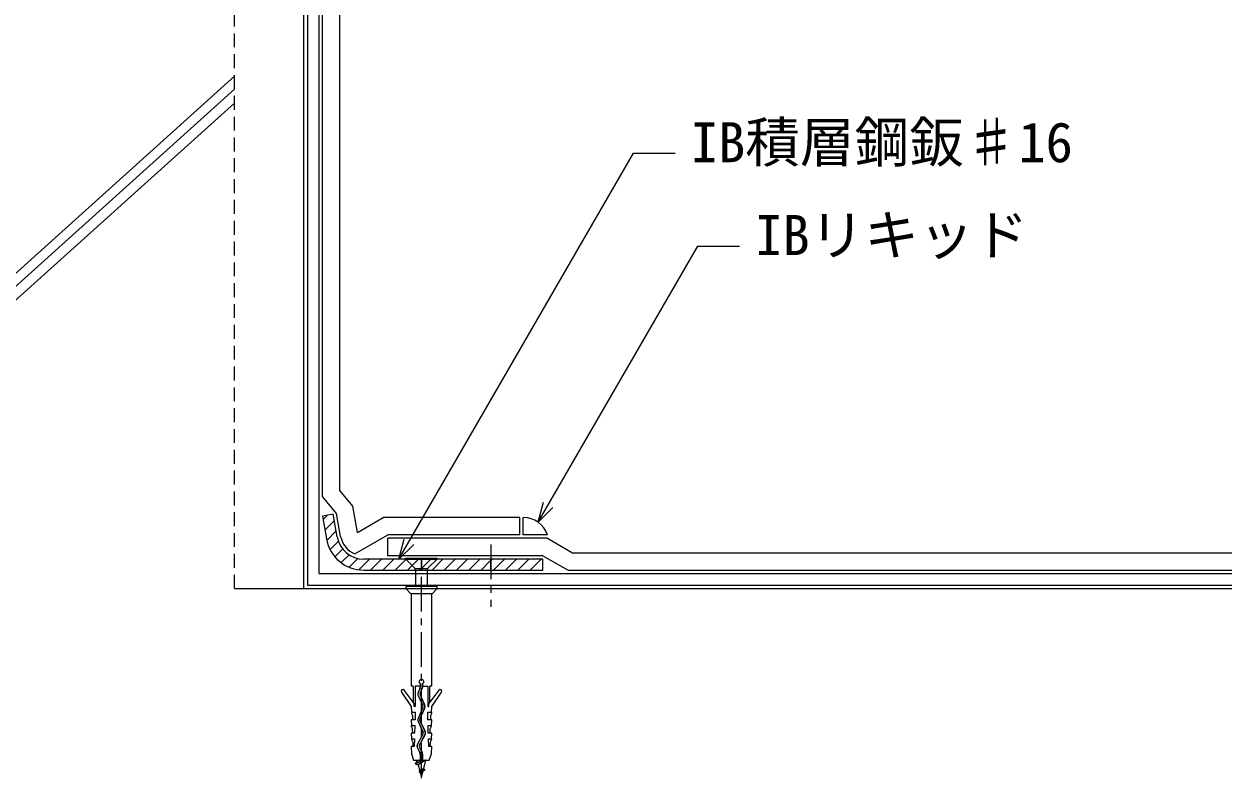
# Model space of a CAD drawing. Units: millimetres, scale not verified. Extents: x -840 to 840, y -594 to 594.
# Drawn here: x -240 to 105.7, y -337.5 to -120.2 of the extents above; entities that cross this region are included whole.
import ezdxf
from ezdxf.enums import TextEntityAlignment as Align

# ---------------------------------------------------------------- set-up
doc = ezdxf.new("R2010")
doc.units = ezdxf.units.MM
doc.header["$LTSCALE"] = 2
doc.linetypes.add('CHAIN1', pattern=[8, 5, -1, 1, -1])
doc.linetypes.add('DASHED2', pattern=[3, 2, -1])
for name, color, linetype, lineweight in [('0-0_寸法線', 7, 'Continuous', 5), ('0-1_文字', 5, 'Continuous', 5), ('0-8_躯体', 7, 'Continuous', 5), ('0-A_中心線', 2, 'CHAIN1', 5), ('0-B_部材(積層鋼板)', 4, 'Continuous', 5), ('0-C_部材(ﾋﾞｽ類)', 7, 'Continuous', 5), ('0-E_IBｼｰﾄ', 7, 'Continuous', 5), ('0-F_IBリキッド', 7, 'Continuous', 5), ('1-0_緩衝フォーム', 7, 'Continuous', 5)]:
    doc.layers.add(name, color=color, linetype=linetype, lineweight=lineweight)
doc.styles.add('ＭＳ ゴシック', font='')
doc.styles.get('ＭＳ ゴシック').set_extended_font_data('MS Gothic')

msp = doc.modelspace()

# ---------------------------------------------------------------- linework, layer by layer
at = {"layer": '0-0_寸法線', "linetype": 'DASHED2'}
msp.add_line((-179.365, -282.936), (-179.365, 96.295), dxfattribs=at)
at = {"layer": '0-0_寸法線'}
for p, q in [((-131.983, -274.436), (-64.45, -157.464)), ((-64.45, -157.464), (-52.45, -157.464)), ((-91.85, -263.814), (-45.893, -184.213)), ((-45.893, -184.213), (-33.893, -184.213))]:
    msp.add_line(p, q, dxfattribs=at)
for points in [[(-87.608, -259.572), (-91.85, -263.814), (-90.297, -258.019)], [(-127.74, -270.193), (-131.983, -274.436), (-130.43, -268.64)]]:
    msp.add_lwpolyline(points, dxfattribs=at)
at = {"layer": '0-8_躯体'}
for p, q in [((-159.365, -282.936), (-159.365, 84.748)), ((-299.365, -243.303), (-179.365, -135.291)), ((-299.365, -247.129), (-179.365, -139.052)), ((-299.365, -251.032), (-179.365, -143.064)), ((-179.365, -282.936), (440.635, -282.936))]:
    msp.add_line(p, q, dxfattribs=at)
at = {"layer": '0-A_中心線'}
for p, q in [((-105.491, -270.187), (-105.491, -288.187)), ((-125.491, -337.504), (-125.491, -273.606))]:
    msp.add_line(p, q, dxfattribs=at)
at = {"layer": '0-B_部材(積層鋼板)'}
for p, q in [((-153.856, -263.04), (-152.611, -261.795)), ((-153.326, -266.046), (-150.593, -263.312)), ((-152.763, -269.018), (-150.063, -266.318)), ((-151.83, -271.621), (-149.44, -269.231)), ((-150.437, -273.764), (-148.182, -271.508)), ((-148.585, -275.447), (-146.32, -273.182)), ((-146.332, -276.73), (-143.829, -274.226)), ((-143.547, -277.48), (-140.503, -274.436)), ((-140.134, -277.603), (-136.968, -274.436)), ((-136.599, -277.603), (-133.432, -274.436)), ((-133.063, -277.603), (-129.896, -274.436)), ((-129.528, -277.603), (-126.361, -274.436)), ((-122.457, -277.603), (-119.29, -274.436)), ((-118.921, -277.603), (-115.754, -274.436)), ((-115.385, -277.603), (-112.219, -274.436)), ((-111.85, -277.603), (-108.683, -274.436)), ((-104.779, -277.603), (-101.612, -274.436)), ((-101.243, -277.603), (-98.077, -274.436)), ((-97.708, -277.603), (-94.541, -274.436)), ((-94.172, -277.603), (-91.006, -274.436)), ((-90.637, -277.603), (-90.491, -277.457))]:
    msp.add_line(p, q, dxfattribs=at)
for points in [[(-149.758, -268.045), (-150.913, -261.495), (-154.031, -262.045), (-152.877, -268.595)], [(-125.491, -277.603), (-125.491, -274.436), (-142.142, -274.436)], [(-142.142, -277.603), (-125.491, -277.603), (-105.491, -277.603), (-105.491, -274.436), (-125.491, -274.436), (-125.491, -277.603)], [(-125.992, -277.603), (-125.491, -277.102), (-122.825, -274.436)], [(-108.314, -277.603), (-105.491, -274.779), (-105.148, -274.436)]]:
    msp.add_lwpolyline(points, dxfattribs=at)
at = {"layer": '0-B_部材(積層鋼板)', "color": 7}
for points in [[(-149.758, -268.045), (-150.913, -261.495), (-154.031, -262.045), (-152.877, -268.595)], [(-142.142, -277.603), (-90.491, -277.603), (-90.491, -274.436), (-142.142, -274.436)]]:
    msp.add_lwpolyline(points, dxfattribs=at)
at = {"layer": '0-B_部材(積層鋼板)'}
msp.add_lwpolyline([(-90.491, -277.603), (-90.491, -274.436), (-105.491, -274.436), (-105.491, -277.603)], close=True, dxfattribs=at)
for radius in [10.9, 7.733]:
    msp.add_arc((-142.142, -266.703), radius, 190, 270, dxfattribs=at)
at = {"layer": '0-B_部材(積層鋼板)', "color": 7}
for radius in [10.9, 7.733]:
    msp.add_arc((-142.142, -266.703), radius, 190, 270, dxfattribs=at)
at = {"layer": '0-C_部材(ﾋﾞｽ類)'}
for p, q in [((-129.991, -274.436), (-120.991, -274.436)), ((-123.821, -277.266), (-127.161, -277.266)), ((-127.161, -282.334), (-127.161, -277.68)), ((-123.821, -277.68), (-123.821, -282.334)), ((-129.988, -282.936), (-120.994, -282.936)), ((-122.491, -284.451), (-128.491, -284.451)), ((-125.84, -310.363), (-125.84, -311.154)), ((-125.806, -310.344), (-125.806, -311.154)), ((-125.176, -311.154), (-125.176, -310.344)), ((-125.143, -311.154), (-125.143, -310.363)), ((-125.906, -311.465), (-126.475, -312.889)), ((-126.451, -313.756), (-125.103, -316.663)), ((-125.863, -311.45), (-126.444, -312.9)), ((-126.421, -313.742), (-125.073, -316.649)), ((-125.859, -313.135), (-125.288, -311.707)), ((-124.587, -316.418), (-125.854, -313.465)), ((-125.828, -313.147), (-125.247, -311.696)), ((-124.556, -316.404), (-125.824, -313.452)), ((-127.671, -315.939), (-127.869, -315.68)), ((-125.097, -317.122), (-126.465, -320.321)), ((-125.066, -317.135), (-126.434, -320.334)), ((-125.954, -320.541), (-124.583, -317.375)), ((-125.924, -320.554), (-124.553, -317.388)), ((-123.311, -315.939), (-123.114, -315.68)), ((-126.457, -321.2), (-125.078, -324.265)), ((-126.426, -321.187), (-125.048, -324.251)), ((-124.5, -323.943), (-125.948, -320.929)), ((-124.466, -323.936), (-125.918, -320.915)), ((-125.115, -324.834), (-126.662, -327.757)), ((-125.086, -324.851), (-126.633, -327.772)), ((-126.08, -328.05), (-124.493, -325.081)), ((-126.051, -328.065), (-124.464, -325.097)), ((-126.662, -328.907), (-125.936, -330.274)), ((-126.633, -328.891), (-125.907, -330.258)), ((-125.346, -329.942), (-126.073, -328.625)), ((-125.317, -329.926), (-126.044, -328.608)), ((-125.814, -330.632), (-125.847, -330.632)), ((-125.847, -330.632), (-125.828, -332.334)), ((-125.135, -330.632), (-125.168, -330.632)), ((-125.155, -332.334), (-125.135, -330.632)), ((-124.318, -332.334), (-127.329, -333.385)), ((-124.604, -332.334), (-127.329, -333.285)), ((-126.784, -332.334), (-126.698, -332.655)), ((-124.198, -332.334), (-126.408, -333.739)), ((-124.543, -335.111), (-126.183, -335.682)), ((-124.543, -335.211), (-126.183, -335.782)), ((-124.858, -334.796), (-125.95, -335.449)), ((-125.018, -335.393), (-125.823, -335.92))]:
    msp.add_line(p, q, dxfattribs=at)
for points in [[(-127.454, -276.973), (-129.991, -274.436), (-129.991, -274.136), (-120.991, -274.136), (-120.991, -274.436), (-123.528, -276.973)], [(-122.451, -284.392), (-120.994, -282.936), (-120.994, -282.334), (-129.988, -282.334), (-129.988, -282.936), (-128.532, -284.392)], [(-128.473, -284.534), (-128.473, -310.871), (-128.455, -310.871), (-128.384, -310.907), (-128.313, -310.907), (-128.242, -310.942), (-128.034, -310.989)], [(-122.949, -310.989), (-122.74, -310.942), (-122.669, -310.907), (-122.598, -310.907), (-122.527, -310.871), (-122.509, -310.871), (-122.509, -284.534)], [(-125.84, -311.083), (-127.335, -311.083), (-127.335, -316.945), (-127.602, -316.945), (-127.602, -316.192)], [(-125.143, -311.083), (-123.647, -311.083), (-123.647, -316.945), (-123.38, -316.945), (-123.38, -316.192)], [(-131.239, -312.748), (-128.491, -316.945), (-128.402, -318.545), (-127.336, -318.545), (-127.336, -320.767), (-128.491, -320.767), (-128.402, -322.385), (-127.389, -322.385), (-127.46, -324.59), (-128.491, -324.59), (-128.402, -326.207), (-127.531, -326.207), (-127.602, -328.43), (-128.491, -328.43), (-128.383, -330.57), (-127.741, -332.334), (-123.241, -332.334), (-122.599, -330.57), (-122.491, -328.43), (-123.38, -328.43), (-123.451, -326.207), (-122.58, -326.207), (-122.491, -324.59), (-123.522, -324.59), (-123.593, -322.385), (-122.58, -322.385), (-122.491, -320.767), (-123.647, -320.767), (-123.647, -318.545), (-122.58, -318.545), (-122.491, -316.945), (-119.743, -312.748)], [(-127.869, -311.191), (-127.869, -315.68), (-130.517, -312.215)], [(-120.466, -312.215), (-123.114, -315.68), (-123.114, -311.191)], [(-128.402, -318.545), (-128.402, -318.794), (-128.1, -319.559), (-128.065, -320.767)], [(-122.58, -318.545), (-122.58, -318.794), (-122.882, -319.559), (-122.918, -320.767)], [(-128.011, -324.59), (-128.029, -323.381), (-128.402, -322.581), (-128.402, -322.385)], [(-122.971, -324.59), (-122.953, -323.381), (-122.58, -322.581), (-122.58, -322.385)], [(-128.402, -326.207), (-128.402, -326.385), (-127.958, -327.221), (-127.94, -328.43)], [(-122.58, -326.207), (-122.58, -326.385), (-123.025, -327.221), (-123.042, -328.43)], [(-125.814, -332.334), (-125.814, -331.357), (-125.168, -331.357), (-125.168, -332.334)], [(-126.277, -332.334), (-126.698, -332.655), (-127.329, -333.285), (-127.329, -333.385), (-126.408, -333.739), (-125.95, -335.449), (-126.183, -335.682), (-126.183, -335.782), (-125.823, -335.92), (-125.491, -337.16), (-125.018, -335.393), (-124.543, -335.211), (-124.543, -335.111), (-124.858, -334.796), (-124.198, -332.334)]]:
    msp.add_lwpolyline(points, dxfattribs=at)
for centre, radius, start, end in [((-128.161, -277.68), 1, 0, 45), ((-122.821, -277.68), 1, 135, 180), ((-128.673, -284.534), 0.2, 0, 45), ((-122.309, -284.534), 0.2, 135, 180), ((-128.075, -311.191), 0.207, 0, 78.37519), ((-125.491, -309.775), 0.683, 300.64443, 239.35557), ((-125.491, -309.775), 0.65, 298.99242, 241.00758), ((-122.907, -311.191), 0.207, 101.62481, 180), ((-130.873, -312.487), 0.449, 37.38183, 215.39037), ((-125.458, -313.295), 1.095, 158.2146, 204.87271), ((-125.458, -313.295), 1.062, 158.17187, 204.87271), ((-126.603, -311.154), 0.763, 335.97512, 0), ((-125.458, -313.295), 0.431, 158.20137, 203.23665), ((-126.603, -311.154), 0.796, 338.19323, 0), ((-125.458, -313.295), 0.398, 158.19323, 203.23665), ((-126.603, -311.154), 1.427, 337.19074, 0), ((-126.603, -311.154), 1.46, 338.19323, 0), ((-120.109, -312.487), 0.449, 324.60963, 142.61817), ((-128.102, -316.192), 0.5, 0, 30.42714), ((-125.615, -316.9), 0.564, 336.84042, 24.87271), ((-125.615, -316.9), 0.597, 336.84042, 24.87271), ((-125.679, -316.9), 1.194, 336.58818, 23.8287), ((-125.679, -316.9), 1.228, 336.58818, 23.8287), ((-122.88, -316.192), 0.5, 149.57286, 180), ((-125.458, -320.751), 1.095, 156.84042, 204.22194), ((-125.458, -320.751), 1.062, 156.84042, 204.22194), ((-125.529, -320.728), 0.465, 156.27812, 205.66734), ((-125.529, -320.728), 0.431, 156.27812, 205.66734), ((-125.582, -324.518), 0.564, 325.90086, 26.66039), ((-125.582, -324.518), 0.597, 326.07565, 26.59167), ((-125.547, -324.518), 1.194, 331.85925, 28.78795), ((-125.547, -324.518), 1.228, 331.85949, 28.27499), ((-125.578, -328.331), 1.228, 152.09899, 207.95156), ((-125.578, -328.331), 1.194, 152.09899, 207.95156), ((-125.553, -328.331), 0.597, 151.87656, 209.41932), ((-125.553, -328.331), 0.564, 151.87656, 209.43109), ((-126.611, -330.632), 0.763, 0, 27.95156), ((-126.611, -330.632), 0.796, 0, 27.95156), ((-126.595, -330.632), 1.427, 0, 28.91197), ((-126.595, -330.632), 1.46, 0, 28.91198)]:
    msp.add_arc(centre, radius, start, end, dxfattribs=at)
at = {"layer": '0-E_IBｼｰﾄ'}
for p, q in [((-154.031, -256.432), (-154.031, 29.628)), ((-149.031, -254.612), (-149.031, 28.288)), ((-145.237, -259.134), (-149.031, -254.612)), ((-149.928, -261.322), (-154.031, -256.432)), ((-143.899, -266.718), (-145.237, -259.134)), ((-148.773, -267.872), (-149.928, -261.322)), ((-143.899, -266.718), (-136.482, -262.436)), ((-144.677, -272.941), (-135.142, -267.436)), ((-97.151, -267.436), (-135.142, -267.436)), ((-89.151, -268.436), (-135.142, -268.436)), ((-135.142, -273.436), (-135.142, -268.436)), ((-89.151, -268.436), (-81.935, -272.603)), ((-81.935, -272.603), (440.635, -272.603)), ((-90.491, -273.436), (-135.142, -273.436)), ((-90.491, -273.436), (-83.274, -277.603)), ((-83.274, -277.603), (440.635, -277.603))]:
    msp.add_line(p, q, dxfattribs=at)
msp.add_lwpolyline([(-97.151, -267.436), (-97.151, -262.436), (-136.482, -262.436)], dxfattribs=at)
msp.add_arc((-142.142, -266.703), 6.733, 190, 247.88812, dxfattribs=at)
at = {"layer": '0-F_IBリキッド'}
for p, q in [((-96.151, -267.436), (-96.151, -262.436)), ((-89.151, -267.436), (-96.151, -267.436))]:
    msp.add_line(p, q, dxfattribs=at)
msp.add_arc((-96.151, -269.836), 7.4, 18.92464, 90, dxfattribs=at)
at = {"layer": '1-0_緩衝フォーム'}
for p, q in [((-158.365, 42.748), (-158.365, -281.936)), ((-155.031, 42.748), (-155.031, -278.603)), ((-155.031, -278.603), (440.635, -278.603)), ((-158.365, -281.936), (440.635, -281.936))]:
    msp.add_line(p, q, dxfattribs=at)

# ---------------------------------------------------------------- texts
at = {"layer": '0-1_文字', "color": 7, "style": 'ＭＳ ゴシック'}
for s, p in [('IB積層鋼鈑♯16', (-47.909, -163.523)), ('IBリキッド', (-29.352, -190.272))]:
    msp.add_text(s, height=11.54, dxfattribs=at).set_placement(p, align=Align.BOTTOM_LEFT)

doc.saveas('drawing.dxf')
